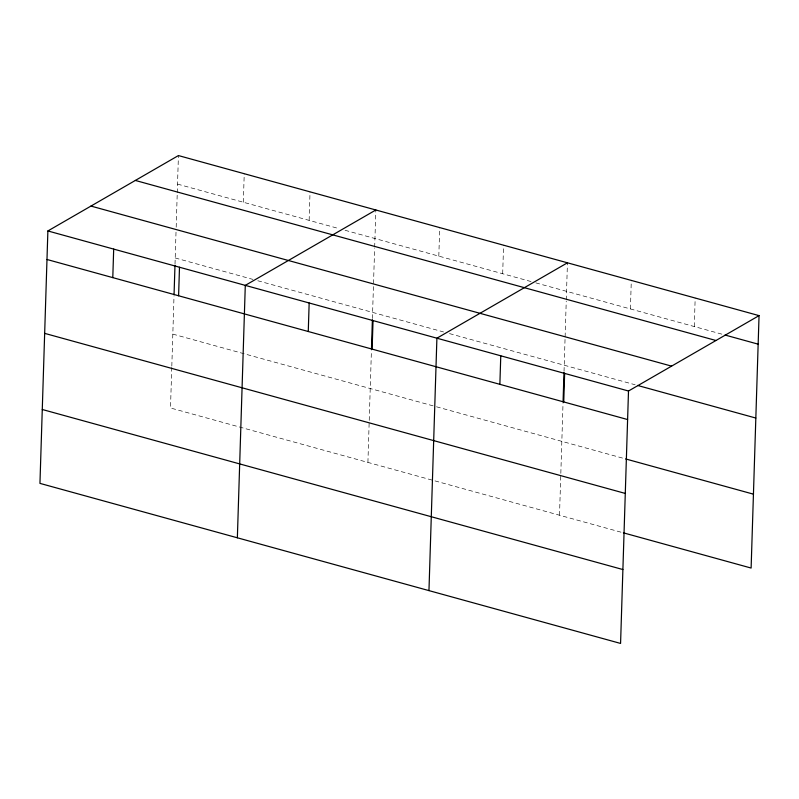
<?xml version="1.0" encoding="UTF-8"?>
<svg xmlns="http://www.w3.org/2000/svg" width="799" height="799" viewBox="0 0 799 799"><rect width="100%" height="100%" fill="white"/><g stroke="black" fill="none" stroke-linecap="round" stroke-linejoin="round"><path stroke-width="0.6" stroke-dasharray="4 3" d="M171.775 367.35L170.497 407.989L623.38 532.833M171.815 366.122L174.012 296.039M175.011 264.119L176.02 232.119M176.18 227.196L177.218 193.947M177.258 192.719L178.427 155.565M243.335 202.237L244.234 173.703M309.143 220.374L310.032 191.85M367.91 462.411L371.425 350.461M372.424 318.541L374.631 248.369M374.671 247.141L375.84 209.987M438.811 256.129L439.71 227.595M502.681 273.727L503.58 245.203M559.51 515.225L560.788 474.596M560.828 473.358L563.025 403.285M564.034 371.365L565.073 338.127M565.113 336.898L566.241 301.193M566.281 299.955L567.44 262.811M630.421 308.943L631.31 280.409M694.281 326.551L695.18 298.017M177.528 184.1L339.046 228.624M345.028 230.272L531.065 281.558M535.799 282.866L723.854 334.701M175.211 257.977L252.973 279.42M257.767 280.739L443.585 331.965M449.497 333.592L635.195 384.788M172.814 334.102L434.097 406.132M436.464 406.781L625.707 458.956"/><path stroke-width="1.2" d="M759.05 315.625L178.427 155.565L47.88 230.951L39.95 483.375L620.573 643.435L628.503 391.011L759.05 315.625L751.12 568.049L623.38 532.833M112.789 277.623L113.688 249.088M174.052 294.811L174.981 265.348M178.596 295.76L179.495 267.236M237.363 537.797L245.293 285.373L375.84 209.987M308.264 331.515L309.163 302.981M371.465 349.233L372.394 319.77M372.134 349.123L373.033 320.589M428.963 590.611L436.903 338.197L567.44 262.811M499.874 384.329L500.773 355.805M563.065 402.057L563.994 372.584M563.744 401.937L564.633 373.403M725.033 335.031L758.151 344.159M135.351 180.444L715.974 340.504M90.966 206.072L671.589 366.132M637.552 385.438L755.834 418.047M47.88 230.951L628.503 391.011M46.981 259.485L627.605 419.545M625.707 458.956L753.437 494.162M44.664 333.363L625.287 493.432M42.267 409.488L622.89 569.547"/></g></svg>
